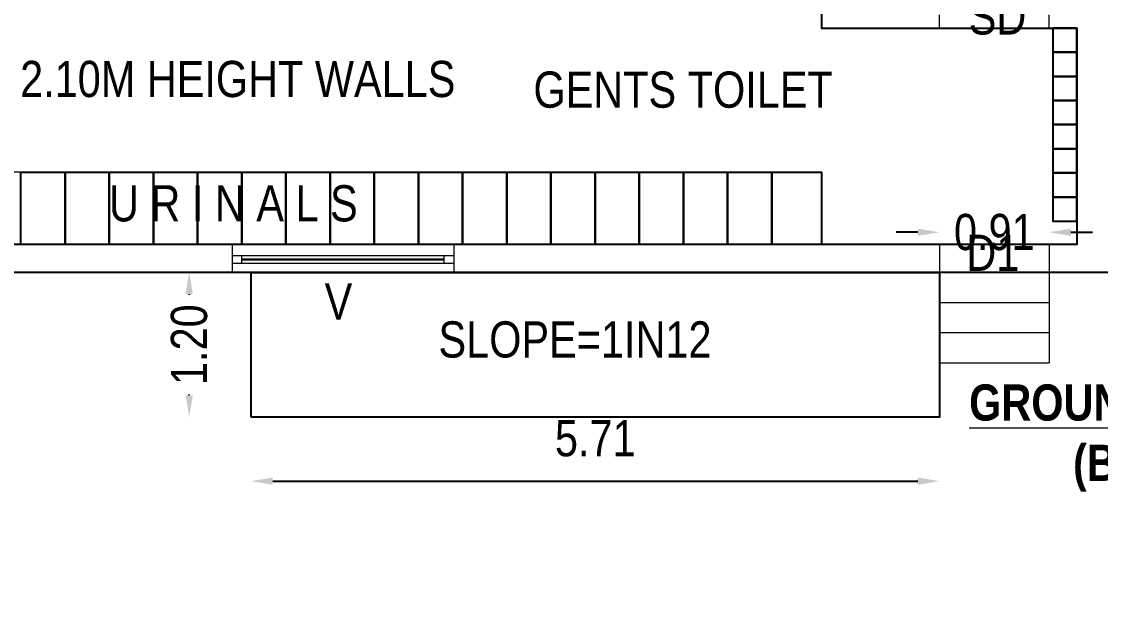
# Model space of a CAD drawing. Header units: metres. Extents: x 3750 to 6203, y 1588 to 3614.
# Drawn here: x 3801.05 to 3809.99, y 1644.06 to 1648.82 of the extents above; entities that cross this region are included whole.
import ezdxf

# ---------------------------------------------------------------- set-up
doc = ezdxf.new("R2010")
doc.units = ezdxf.units.M
for name, color, linetype in [('BLK_1_FLR_0_WASH', 30, 'Continuous'), ('BLK_2_FLR_0_WASH', 60, 'Continuous'), ('BLK_3_FLR_0_WASH', 60, 'Continuous'), ('BLK_4_FLR_0_WASH', 30, 'Continuous'), ('BLK_5_DA_RAMP_1', 1, 'Continuous'), ('BLK_5_FLR_0_CARPET_AREA', 13, 'Continuous'), ('BLK_5_FLR_0_EXIT_WIDTH_DOOR', 2, 'Continuous'), ('BLK_5_FLR_0_URINAL', 30, 'Continuous'), ('BLK_5_FLR_0_WASH', 56, 'Continuous'), ('BLK_6_FLR_0_WASH', 30, 'Continuous'), ('BLK_7_FLR_0_WASH', 30, 'Continuous')]:
    doc.layers.add(name, color=color, linetype=linetype)
doc.layers.add('BLK_5_FLR_0_ROOF_AREA', color=54, linetype='Continuous', plot=False)
doc.styles.get("Standard").update_dxf_attribs({"font": 'swissc.ttf'})
doc.styles.add('style2', font='swisscb.ttf')
doc.styles.add('style2a', font='swissc.ttf')
doc.dimstyles.new('ISO-25', dxfattribs={"dimtxt": 0.6, "dimasz": 0.18, "dimexe": 1.25, "dimexo": 0.625, "dimtad": 1, "dimdsep": 46, "dimtxsty": 'Standard', "dimcen": 0.18, "dimse1": 1, "dimse2": 1, "dimadec": 0, "dimazin": 0, "dimtfac": 1, "dimtmove": 0, "dimatfit": 3, "dimfxl": 0, "dimarcsym": 0})
doc.dimstyles.get("Standard").update_dxf_attribs({"dimtxt": 0.3, "dimasz": 0.18, "dimexe": 0.18, "dimexo": 0.0625, "dimgap": 0.09, "dimtad": 0, "dimzin": 0, "dimdsep": 46, "dimtxsty": 'style2a', "dimcen": 0.09, "dimse1": 1, "dimse2": 1, "dimadec": 0, "dimazin": 0, "dimtfac": 1, "dimtofl": 0, "dimtmove": 0, "dimatfit": 3, "dimfxl": 0, "dimtolj": 1, "dimtzin": 0, "dimarcsym": 0})

# ---------------------------------------------------------------- blocks, each defined once
blk = doc.blocks.new('*D307')
at = {"layer": 'BLK_5_FLR_0_EXIT_WIDTH_DOOR', "color": 0, "lineweight": -2}
for p, q in [((3808.4798, 1647.0717), (3808.2998, 1647.0717)), ((3809.7498, 1647.0717), (3809.9298, 1647.0717))]:
    blk.add_line(p, q, dxfattribs=at)
at = {"layer": 'BLK_5_FLR_0_EXIT_WIDTH_DOOR', "color": 0}
for points in [[(3808.4798, 1647.1017), (3808.4798, 1647.0417), (3808.6598, 1647.0717)], [(3809.7498, 1647.1017), (3809.7498, 1647.0417), (3809.5698, 1647.0717)]]:
    blk.add_solid(points, dxfattribs=at)
at = {"layer": 'Defpoints', "color": 0}
for p in [(3809.5698, 1647.0717), (3808.6598, 1646.9691), (3809.5698, 1646.9691)]:
    blk.add_point(p, dxfattribs=at)
at = {"layer": 'BLK_5_FLR_0_EXIT_WIDTH_DOOR', "color": 0, "insert": (3809.1148, 1647.0717), "char_height": 0.3, "attachment_point": 5, "style": 'style2a'}
blk.add_mtext('\\A1;0.91', dxfattribs=at)
blk = doc.blocks.new('*D309')
at = {"layer": 'BLK_5_DA_RAMP_1', "color": 0, "lineweight": -2}
for p, q in [((3802.4393, 1646.5591), (3802.4393, 1646.5529)), ((3802.4393, 1645.7191), (3802.4393, 1645.7254))]:
    blk.add_line(p, q, dxfattribs=at)
at = {"layer": 'BLK_5_DA_RAMP_1', "color": 0}
for points in [[(3802.4093, 1646.5591), (3802.4693, 1646.5591), (3802.4393, 1646.7391)], [(3802.4093, 1645.7191), (3802.4693, 1645.7191), (3802.4393, 1645.5391)]]:
    blk.add_solid(points, dxfattribs=at)
at = {"layer": 'Defpoints', "color": 0}
for p in [(3802.4393, 1646.7391), (3808.6598, 1646.7391), (3808.6598, 1645.5391)]:
    blk.add_point(p, dxfattribs=at)
at = {"layer": 'BLK_5_DA_RAMP_1', "color": 0, "insert": (3802.4393, 1646.1391), "char_height": 0.3, "attachment_point": 5, "rotation": 90, "style": 'style2a'}
blk.add_mtext('\\A1;1.20', dxfattribs=at)
blk = doc.blocks.new('*D308')
at = {"layer": 'BLK_5_DA_RAMP_1', "color": 0, "lineweight": -2}
blk.add_line((3803.1323, 1645.0074), (3808.4798, 1645.0074), dxfattribs=at)
at = {"layer": 'BLK_5_DA_RAMP_1', "color": 0}
for points in [[(3803.1323, 1645.0374), (3803.1323, 1644.9774), (3802.9523, 1645.0074)], [(3808.4798, 1645.0374), (3808.4798, 1644.9774), (3808.6598, 1645.0074)]]:
    blk.add_solid(points, dxfattribs=at)
at = {"layer": 'Defpoints', "color": 0}
for p in [(3802.9523, 1646.2803), (3808.6598, 1646.2803), (3808.6598, 1645.0074)]:
    blk.add_point(p, dxfattribs=at)
at = {"layer": 'BLK_5_DA_RAMP_1', "color": 0, "insert": (3805.8061, 1645.3614), "char_height": 0.3, "attachment_point": 5}
blk.add_mtext('5.71', dxfattribs=at)

msp = doc.modelspace()

# ---------------------------------------------------------------- hatches: boundary and pattern name
at = {"lineweight": 18, "ltscale": 10}
h = msp.add_hatch(dxfattribs=at)
h.set_pattern_fill('AR-HBONE', color=256, scale=0.18)
h.set_pattern_definition([(45, (-28086.0276, 1403.0846), (0, 1.018233765), [2.16, -0.72]), (135, (-28085.51846, 1403.5937), (1e-16, 1.018233765), [2.16, -0.72])])
h.paths.add_polyline_path([(3823.2629, 1608.2672), (3823.2629, 1608.342), (3823.4901, 1608.342), (3823.4901, 1611.9465), (3823.2629, 1611.9465), (3823.2629, 1612.2514), (3823.4901, 1612.2514), (3823.4901, 1615.5934), (3822.056, 1615.5934), (3822.056, 1614.6508), (3818.384, 1614.6508), (3818.384, 1615.5934), (3813.8917, 1615.5934), (3813.8917, 1612.2514), (3814.1189, 1612.2514), (3814.1189, 1611.9465), (3813.8917, 1611.9465), (3813.8917, 1608.342), (3814.1189, 1608.342), (3814.1189, 1608.2672)])
h.paths.add_polyline_path([(3818.384, 1612.9883), (3822.056, 1612.9883), (3822.056, 1611.0923), (3818.384, 1611.0923)], flags=16)
h.paths.add_polyline_path([(3818.42, 1612.9523), (3822.02, 1612.9523), (3822.02, 1611.1283), (3818.42, 1611.1283)], flags=0)
h.paths.add_polyline_path([(3818.4633, 1611.1741), (3818.4633, 1611.9866), (3819.5708, 1611.9866), (3819.5708, 1611.1741)], flags=0)
h.paths.add_polyline_path([(3818.4633, 1612.0861), (3818.4633, 1612.8986), (3819.5708, 1612.8986), (3819.5708, 1612.0861)], flags=0)
h.paths.add_polyline_path([(3819.6633, 1611.1741), (3819.6633, 1611.9866), (3820.7708, 1611.9866), (3820.7708, 1611.1741)], flags=0)
h.paths.add_polyline_path([(3819.6633, 1612.0861), (3819.6633, 1612.8986), (3820.7708, 1612.8986), (3820.7708, 1612.0861)], flags=0)
h.paths.add_polyline_path([(3820.8633, 1611.1741), (3820.8633, 1611.9866), (3821.9708, 1611.9866), (3821.9708, 1611.1741)], flags=0)
h.paths.add_polyline_path([(3820.8633, 1612.0861), (3820.8633, 1612.8986), (3821.9708, 1612.8986), (3821.9708, 1612.0861)], flags=0)
h.paths.add_polyline_path([(3818.8708, 1610.593), (3821.4905, 1610.593), (3821.4905, 1610.9764), (3818.8708, 1610.9764)], flags=24)
h.paths.add_polyline_path([(3818.8708, 1614.1515), (3821.4905, 1614.1515), (3821.4905, 1614.5349), (3818.8708, 1614.5349)], flags=24)
h.paths.add_polyline_path([(3810.5042, 1619.506), (3811.3673, 1619.506), (3811.3673, 1619.9511), (3810.5042, 1619.9511)], flags=9)
h.paths.add_polyline_path([(3809.6355, 1631.0882), (3810.3308, 1631.0882), (3810.3308, 1631.5333), (3809.6355, 1631.5333)], flags=9)
h.paths.add_polyline_path([(3809.0144, 1627.9258), (3809.7097, 1627.9258), (3809.7097, 1628.3709), (3809.0144, 1628.3709)], flags=9)
h.paths.add_polyline_path([(3809.6355, 1624.7635), (3810.3308, 1624.7635), (3810.3308, 1625.2086), (3809.6355, 1625.2086)], flags=9)
h.paths.add_polyline_path([(3809.0182, 1622.2084), (3809.7135, 1622.2084), (3809.7135, 1622.6536), (3809.0182, 1622.6536)], flags=9)
h.paths.add_polyline_path([(3809.6355, 1619.6535), (3810.3308, 1619.6535), (3810.3308, 1620.0986), (3809.6355, 1620.0986)], flags=9)
h.paths.add_polyline_path([(3808.9203, 1613.7907), (3809.7834, 1613.7907), (3809.7834, 1614.2359), (3808.9203, 1614.2359)], flags=9)
h.paths.add_polyline_path([(3809.6355, 1607.9281), (3810.3308, 1607.9281), (3810.3308, 1608.3732), (3809.6355, 1608.3732)], flags=9)
h.paths.add_polyline_path([(3797.7997, 1633.954), (3798.495, 1633.954), (3798.495, 1634.3991), (3797.7997, 1634.3991)], flags=9)
h.paths.add_polyline_path([(3802.715, 1633.7535), (3803.4103, 1633.7535), (3803.4103, 1634.1986), (3802.715, 1634.1986)], flags=9)
h.paths.add_polyline_path([(3802.6206, 1634.8594), (3803.4837, 1634.8594), (3803.4837, 1635.3046), (3802.6206, 1635.3046)], flags=9)
h.paths.add_polyline_path([(3807.6281, 1633.954), (3808.3234, 1633.954), (3808.3234, 1634.3991), (3807.6281, 1634.3991)], flags=9)
h.paths.add_polyline_path([(3809.0042, 1631.8031), (3809.6995, 1631.8031), (3809.6995, 1632.2482), (3809.0042, 1632.2482)], flags=9)
h.paths.add_polyline_path([(3804.634, 1632.0034), (3805.3293, 1632.0034), (3805.3293, 1632.4485), (3804.634, 1632.4485)], flags=9)
h.paths.add_polyline_path([(3801.184, 1632.0034), (3801.8793, 1632.0034), (3801.8793, 1632.4485), (3801.184, 1632.4485)], flags=9)
h.paths.add_polyline_path([(3826.1924, 1619.506), (3827.0555, 1619.506), (3827.0555, 1619.9511), (3826.1924, 1619.9511)], flags=9)
h.paths.add_polyline_path([(3825.2647, 1631.0882), (3825.96, 1631.0882), (3825.96, 1631.5333), (3825.2647, 1631.5333)], flags=9)
h.paths.add_polyline_path([(3824.6437, 1627.9258), (3825.339, 1627.9258), (3825.339, 1628.3709), (3824.6437, 1628.3709)], flags=9)
h.paths.add_polyline_path([(3824.6474, 1622.2084), (3825.3427, 1622.2084), (3825.3427, 1622.6536), (3824.6474, 1622.6536)], flags=9)
h.paths.add_polyline_path([(3825.2647, 1619.6535), (3825.96, 1619.6535), (3825.96, 1620.0986), (3825.2647, 1620.0986)], flags=9)
h.paths.add_polyline_path([(3824.5496, 1613.7907), (3825.4127, 1613.7907), (3825.4127, 1614.2359), (3824.5496, 1614.2359)], flags=9)
h.paths.add_polyline_path([(3825.2647, 1607.9281), (3825.96, 1607.9281), (3825.96, 1608.3732), (3825.2647, 1608.3732)], flags=9)
h.paths.add_polyline_path([(3813.429, 1633.954), (3814.1243, 1633.954), (3814.1243, 1634.3991), (3813.429, 1634.3991)], flags=9)
h.paths.add_polyline_path([(3818.3442, 1633.7535), (3819.0395, 1633.7535), (3819.0395, 1634.1986), (3818.3442, 1634.1986)], flags=9)
h.paths.add_polyline_path([(3818.2499, 1634.8594), (3819.113, 1634.8594), (3819.113, 1635.3046), (3818.2499, 1635.3046)], flags=9)
h.paths.add_polyline_path([(3823.2574, 1633.954), (3823.9527, 1633.954), (3823.9527, 1634.3991), (3823.2574, 1634.3991)], flags=9)
h.paths.add_polyline_path([(3824.6335, 1631.8031), (3825.3288, 1631.8031), (3825.3288, 1632.2482), (3824.6335, 1632.2482)], flags=9)
h.paths.add_polyline_path([(3820.2633, 1632.0034), (3820.9586, 1632.0034), (3820.9586, 1632.4485), (3820.2633, 1632.4485)], flags=9)
h.paths.add_polyline_path([(3816.8133, 1632.0034), (3817.5086, 1632.0034), (3817.5086, 1632.4485), (3816.8133, 1632.4485)], flags=9)
h.paths.add_polyline_path([(3817.2841, 1627.7155), (3820.1498, 1627.7155), (3820.1498, 1628.0989), (3817.2841, 1628.0989)], flags=9)
h.paths.add_polyline_path([(3818.8708, 1617.7101), (3821.4905, 1617.7101), (3821.4905, 1618.0934), (3818.8708, 1618.0934)], flags=9)
h.paths.add_polyline_path([(3818.8708, 1621.2686), (3821.4905, 1621.2686), (3821.4905, 1621.652), (3818.8708, 1621.652)], flags=9)
h.paths.add_polyline_path([(3818.8708, 1624.8271), (3821.4905, 1624.8271), (3821.4905, 1625.2105), (3818.8708, 1625.2105)], flags=9)
h.paths.add_polyline_path([(3818.4528, 1632.0455), (3819.1102, 1632.0455), (3819.1102, 1632.4181), (3818.4528, 1632.4181)], flags=9)
h.paths.add_polyline_path([(3825.4913, 1614.4865), (3825.9405, 1614.4865), (3825.9405, 1614.947), (3825.4913, 1614.947)], flags=9)
h.paths.add_polyline_path([(3811.9603, 1614.4865), (3812.4095, 1614.4865), (3812.4095, 1614.947), (3811.9603, 1614.947)], flags=9)
h.paths.add_polyline_path([(3816.3385, 1605.8982), (3821.1282, 1605.8982), (3821.1282, 1606.9644), (3816.3385, 1606.9644)], flags=9)
h.paths.add_polyline_path([(3806.539, 1632.0433), (3807.1359, 1632.0433), (3807.1359, 1632.4186), (3806.539, 1632.4186)], flags=9)
h.paths.add_polyline_path([(3797.5206, 1623.381), (3797.994, 1623.381), (3797.994, 1623.756), (3797.5206, 1623.756)], flags=9)
h.paths.add_polyline_path([(3795.8756, 1588.3189), (3800.746, 1588.3189), (3800.746, 1589.4047), (3795.8756, 1589.4047)], flags=9)
h.paths.add_polyline_path([(3801.9112, 1613.1979), (3804.0331, 1613.1979), (3804.0331, 1613.572), (3801.9112, 1613.572)], flags=9)
h.paths.add_polyline_path([(3809.8507, 1642.7953), (3812.9947, 1642.7953), (3812.9947, 1643.0869), (3809.8507, 1643.0869)], flags=9)
h.paths.add_polyline_path([(3809.9214, 1642.2116), (3812.1459, 1642.2116), (3812.1459, 1642.5029), (3809.9214, 1642.5029)], flags=9)
h.paths.add_polyline_path([(3809.9482, 1641.5781), (3812.3527, 1641.5781), (3812.3527, 1641.8694), (3809.9482, 1641.8694)], flags=9)
h.paths.add_polyline_path([(3809.9429, 1640.8713), (3812.7677, 1640.8713), (3812.7677, 1641.1627), (3809.9429, 1641.1627)], flags=9)
h.paths.add_polyline_path([(3809.5554, 1638.6888), (3811.5773, 1638.6888), (3811.5773, 1638.9802), (3809.5554, 1638.9802)], flags=9)
h.paths.add_polyline_path([(3809.5487, 1639.4867), (3813.6279, 1639.4867), (3813.6279, 1639.7781), (3809.5487, 1639.7781)], flags=9)
h.paths.add_polyline_path([(3809.5554, 1639.1002), (3812.9648, 1639.1002), (3812.9648, 1639.3915), (3809.5554, 1639.3915)], flags=9)
h.paths.add_polyline_path([(3809.9248, 1636.2785), (3813.2794, 1636.2785), (3813.2794, 1636.5698), (3809.9248, 1636.5698)], flags=9)
h.paths.add_polyline_path([(3809.9298, 1636.6146), (3813.1049, 1636.6146), (3813.1049, 1636.9062), (3809.9298, 1636.9062)], flags=9)
h.paths.add_polyline_path([(3800.9871, 1643.9779), (3805.1674, 1643.9779), (3805.1674, 1645.0441), (3800.9871, 1645.0441)], flags=9)
h.paths.add_polyline_path([(3796.5481, 1645.4102), (3797.3172, 1645.4102), (3797.3172, 1645.8242), (3796.5481, 1645.8242)], flags=9)
h.paths.add_polyline_path([(3809.4279, 1645.4102), (3810.197, 1645.4102), (3810.197, 1645.8242), (3809.4279, 1645.8242)], flags=9)
h.paths.add_polyline_path([(3809.862, 1614.4865), (3810.3113, 1614.4865), (3810.3113, 1614.947), (3809.862, 1614.947)], flags=9)
h.paths.add_polyline_path([(3796.331, 1614.4865), (3796.7803, 1614.4865), (3796.7803, 1614.947), (3796.331, 1614.947)], flags=9)
h.paths.add_polyline_path([(3801.1387, 1635.877), (3805.031, 1635.877), (3805.031, 1636.9431), (3801.1387, 1636.9431)], flags=9)
h.paths.add_polyline_path([(3800.7092, 1605.8982), (3805.4989, 1605.8982), (3805.4989, 1606.9644), (3800.7092, 1606.9644)], flags=9)
h.paths.add_polyline_path([(3796.656, 1637.3092), (3797.4252, 1637.3092), (3797.4252, 1637.7233), (3796.656, 1637.7233)], flags=9)
h.paths.add_polyline_path([(3809.4279, 1637.3092), (3810.197, 1637.3092), (3810.197, 1637.7233), (3809.4279, 1637.7233)], flags=9)
h.paths.add_polyline_path([(3807.5021, 1627.9592), (3808.1575, 1627.9592), (3808.1575, 1628.3258), (3807.5021, 1628.3258)], flags=9)
h.paths.add_polyline_path([(3802.6876, 1607.9822), (3803.3429, 1607.9822), (3803.3429, 1608.3488), (3802.6876, 1608.3488)], flags=9)
h.paths.add_polyline_path([(3797.5206, 1629.8137), (3797.994, 1629.8137), (3797.994, 1630.1887), (3797.5206, 1630.1887)], flags=9)
h.paths.add_polyline_path([(3797.5206, 1626.111), (3797.994, 1626.111), (3797.994, 1626.486), (3797.5206, 1626.486)], flags=9)
h.paths.add_polyline_path([(3802.4624, 1628.6769), (3803.2088, 1628.6769), (3803.2088, 1629.0697), (3802.4624, 1629.0697)], flags=9)
h.paths.add_polyline_path([(3808.1309, 1621.0387), (3808.5225, 1621.0387), (3808.5225, 1621.4137), (3808.1309, 1621.4137)], flags=9)
h.paths.add_polyline_path([(3797.5206, 1621.0327), (3797.994, 1621.0327), (3797.994, 1621.4077), (3797.5206, 1621.4077)], flags=9)
h.paths.add_polyline_path([(3797.5206, 1609.8962), (3797.994, 1609.8962), (3797.994, 1610.2712), (3797.5206, 1610.2712)], flags=9)
h.paths.add_polyline_path([(3797.5206, 1617.6373), (3797.994, 1617.6373), (3797.994, 1618.0123), (3797.5206, 1618.0123)], flags=9)
h.paths.add_polyline_path([(3797.5206, 1613.8056), (3797.994, 1613.8056), (3797.994, 1614.1806), (3797.5206, 1614.1806)], flags=9)
h.paths.add_polyline_path([(3808.1273, 1609.8962), (3808.6007, 1609.8962), (3808.6007, 1610.2712), (3808.1273, 1610.2712)], flags=9)
h.paths.add_polyline_path([(3808.1273, 1617.6373), (3808.6007, 1617.6373), (3808.6007, 1618.0123), (3808.1273, 1618.0123)], flags=9)
h.paths.add_polyline_path([(3808.1273, 1613.8056), (3808.6007, 1613.8056), (3808.6007, 1614.1806), (3808.1273, 1614.1806)], flags=9)
h.paths.add_polyline_path([(3800.7579, 1614.9028), (3805.4311, 1614.9028), (3805.4311, 1615.2956), (3800.7579, 1615.2956)], flags=9)
h.paths.add_polyline_path([(3804.3003, 1620.7955), (3804.689, 1620.7955), (3804.689, 1621.1621), (3804.3003, 1621.1621)], flags=9)
h.paths.add_polyline_path([(3802.4598, 1619.6973), (3802.8486, 1619.6973), (3802.8486, 1620.0639), (3802.4598, 1620.0639)], flags=9)
h.paths.add_polyline_path([(3801.9053, 1627.7474), (3803.7757, 1627.7474), (3803.7757, 1628.1291), (3801.9053, 1628.1291)], flags=9)
h.paths.add_polyline_path([(3802.3241, 1628.1999), (3803.3956, 1628.1999), (3803.3956, 1628.5833), (3802.3241, 1628.5833)], flags=9)
h.paths.add_polyline_path([(3805.3496, 1621.9424), (3807.2201, 1621.9424), (3807.2201, 1622.3241), (3805.3496, 1622.3241)], flags=9)
h.paths.add_polyline_path([(3805.6099, 1622.395), (3806.9067, 1622.395), (3806.9067, 1622.7783), (3805.6099, 1622.7783)], flags=9)
h.paths.add_polyline_path([(3800.2138, 1621.9424), (3802.0842, 1621.9424), (3802.0842, 1622.3241), (3800.2138, 1622.3241)], flags=9)
h.paths.add_polyline_path([(3800.2766, 1622.395), (3802.0243, 1622.395), (3802.0243, 1622.7783), (3800.2766, 1622.7783)], flags=9)
h.paths.add_polyline_path([(3801.9326, 1613.7627), (3803.9876, 1613.7627), (3803.9876, 1614.1445), (3801.9326, 1614.1445)], flags=9)
h.paths.add_polyline_path([(3801.8118, 1614.2153), (3804.3489, 1614.2153), (3804.3489, 1614.5987), (3801.8118, 1614.5987)], flags=9)

# ---------------------------------------------------------------- linework, layer by layer
at = {"linetype": 'Continuous', "lineweight": 18}
for p, q in [((3807.6812, 1648.7639), (3807.6812, 1648.9939)), ((3808.6598, 1648.7639), (3808.6598, 1648.8739)), ((3809.5698, 1648.7639), (3809.5698, 1648.8739)), ((3807.6812, 1648.7639), (3808.6598, 1648.7639)), ((3809.5698, 1648.7639), (3809.7998, 1648.7639)), ((3809.7998, 1648.7639), (3809.7998, 1646.9691)), ((3807.6812, 1647.5691), (3798.4812, 1647.5691)), ((3807.6812, 1647.5691), (3807.6812, 1646.9691)), ((3808.6598, 1646.9691), (3798.4812, 1646.9691)), ((3808.6598, 1646.9691), (3808.6598, 1646.7391)), ((3809.7998, 1646.9691), (3809.5698, 1646.9691)), ((3809.5698, 1646.9691), (3809.5698, 1646.7391)), ((3808.6598, 1646.7391), (3798.2512, 1646.7391)), ((3808.6598, 1646.7391), (3808.6598, 1645.9891)), ((3808.6598, 1646.7391), (3809.5698, 1646.7391)), ((3820.1984, 1646.7391), (3809.5698, 1646.7391)), ((3809.5698, 1646.7391), (3809.5698, 1645.9891)), ((3808.6598, 1646.4891), (3809.5698, 1646.4891)), ((3808.6598, 1646.2391), (3809.5698, 1646.2391)), ((3808.6598, 1645.9891), (3809.5698, 1645.9891))]:
    msp.add_line(p, q, dxfattribs=at)
at = {"lineweight": 18}
for p, q in [((3802.7946, 1646.9691), (3802.7946, 1646.7405)), ((3804.6338, 1646.9691), (3804.6338, 1646.7405)), ((3804.6338, 1646.8771), (3802.7946, 1646.8771)), ((3802.8759, 1646.8131), (3802.8759, 1646.8771)), ((3804.5526, 1646.8131), (3804.5526, 1646.8771)), ((3804.6338, 1646.8131), (3802.7946, 1646.8131))]:
    msp.add_line(p, q, dxfattribs=at)
at = {"lineweight": 18, "const_width": 0.0191}
msp.add_lwpolyline([(3804.5526, 1646.8451), (3802.8759, 1646.8451)], dxfattribs=at)
at = {"layer": 'BLK_1_FLR_0_WASH', "color": 60}
for points in [[(3809.7998, 1648.7639), (3809.5998, 1648.7639), (3809.5998, 1648.5639), (3809.7998, 1648.5639)], [(3809.7998, 1648.7639), (3809.5998, 1648.7639), (3809.5998, 1648.5639), (3809.7998, 1648.5639)], [(3809.7998, 1648.5639), (3809.5998, 1648.5639), (3809.5998, 1648.3639), (3809.7998, 1648.3639)], [(3809.7998, 1648.5639), (3809.5998, 1648.5639), (3809.5998, 1648.3639), (3809.7998, 1648.3639)], [(3809.7998, 1648.3639), (3809.5998, 1648.3639), (3809.5998, 1648.1639), (3809.7998, 1648.1639)], [(3809.7998, 1648.3639), (3809.5998, 1648.3639), (3809.5998, 1648.1639), (3809.7998, 1648.1639)], [(3809.7998, 1648.1639), (3809.5998, 1648.1639), (3809.5998, 1647.9639), (3809.7998, 1647.9639)], [(3809.7998, 1648.1639), (3809.5998, 1648.1639), (3809.5998, 1647.9639), (3809.7998, 1647.9639)], [(3809.7998, 1647.9639), (3809.5998, 1647.9639), (3809.5998, 1647.7639), (3809.7998, 1647.7639)], [(3809.7998, 1647.9639), (3809.5998, 1647.9639), (3809.5998, 1647.7639), (3809.7998, 1647.7639)], [(3809.7998, 1647.7639), (3809.5998, 1647.7639), (3809.5998, 1647.5639), (3809.7998, 1647.5639)], [(3809.7998, 1647.7639), (3809.5998, 1647.7639), (3809.5998, 1647.5639), (3809.7998, 1647.5639)], [(3809.7998, 1647.5639), (3809.5998, 1647.5639), (3809.5998, 1647.3639), (3809.7998, 1647.3639)], [(3809.7998, 1647.5639), (3809.5998, 1647.5639), (3809.5998, 1647.3639), (3809.7998, 1647.3639)], [(3809.7998, 1647.3639), (3809.5998, 1647.3639), (3809.5998, 1647.1639), (3809.7998, 1647.1639)], [(3809.7998, 1647.3639), (3809.5998, 1647.3639), (3809.5998, 1647.1639), (3809.7998, 1647.1639)]]:
    msp.add_lwpolyline(points, close=True, dxfattribs=at)
at = {"layer": 'BLK_2_FLR_0_WASH', "color": 60}
for points in [[(3809.7998, 1648.7639), (3809.5998, 1648.7639), (3809.5998, 1648.5639), (3809.7998, 1648.5639)], [(3809.7998, 1648.7639), (3809.5998, 1648.7639), (3809.5998, 1648.5639), (3809.7998, 1648.5639)], [(3809.7998, 1648.5639), (3809.5998, 1648.5639), (3809.5998, 1648.3639), (3809.7998, 1648.3639)], [(3809.7998, 1648.5639), (3809.5998, 1648.5639), (3809.5998, 1648.3639), (3809.7998, 1648.3639)], [(3809.7998, 1648.3639), (3809.5998, 1648.3639), (3809.5998, 1648.1639), (3809.7998, 1648.1639)], [(3809.7998, 1648.3639), (3809.5998, 1648.3639), (3809.5998, 1648.1639), (3809.7998, 1648.1639)], [(3809.7998, 1648.1639), (3809.5998, 1648.1639), (3809.5998, 1647.9639), (3809.7998, 1647.9639)], [(3809.7998, 1648.1639), (3809.5998, 1648.1639), (3809.5998, 1647.9639), (3809.7998, 1647.9639)], [(3809.7998, 1647.9639), (3809.5998, 1647.9639), (3809.5998, 1647.7639), (3809.7998, 1647.7639)], [(3809.7998, 1647.9639), (3809.5998, 1647.9639), (3809.5998, 1647.7639), (3809.7998, 1647.7639)], [(3809.7998, 1647.7639), (3809.5998, 1647.7639), (3809.5998, 1647.5639), (3809.7998, 1647.5639)], [(3809.7998, 1647.7639), (3809.5998, 1647.7639), (3809.5998, 1647.5639), (3809.7998, 1647.5639)], [(3809.7998, 1647.5639), (3809.5998, 1647.5639), (3809.5998, 1647.3639), (3809.7998, 1647.3639)], [(3809.7998, 1647.5639), (3809.5998, 1647.5639), (3809.5998, 1647.3639), (3809.7998, 1647.3639)], [(3809.7998, 1647.3639), (3809.5998, 1647.3639), (3809.5998, 1647.1639), (3809.7998, 1647.1639)], [(3809.7998, 1647.3639), (3809.5998, 1647.3639), (3809.5998, 1647.1639), (3809.7998, 1647.1639)]]:
    msp.add_lwpolyline(points, close=True, dxfattribs=at)
at = {"layer": 'BLK_3_FLR_0_WASH', "color": 60}
for points in [[(3809.7998, 1648.7639), (3809.5998, 1648.7639), (3809.5998, 1648.5639), (3809.7998, 1648.5639)], [(3809.7998, 1648.7639), (3809.5998, 1648.7639), (3809.5998, 1648.5639), (3809.7998, 1648.5639)], [(3809.7998, 1648.5639), (3809.5998, 1648.5639), (3809.5998, 1648.3639), (3809.7998, 1648.3639)], [(3809.7998, 1648.5639), (3809.5998, 1648.5639), (3809.5998, 1648.3639), (3809.7998, 1648.3639)], [(3809.7998, 1648.3639), (3809.5998, 1648.3639), (3809.5998, 1648.1639), (3809.7998, 1648.1639)], [(3809.7998, 1648.3639), (3809.5998, 1648.3639), (3809.5998, 1648.1639), (3809.7998, 1648.1639)], [(3809.7998, 1648.1639), (3809.5998, 1648.1639), (3809.5998, 1647.9639), (3809.7998, 1647.9639)], [(3809.7998, 1648.1639), (3809.5998, 1648.1639), (3809.5998, 1647.9639), (3809.7998, 1647.9639)], [(3809.7998, 1647.9639), (3809.5998, 1647.9639), (3809.5998, 1647.7639), (3809.7998, 1647.7639)], [(3809.7998, 1647.9639), (3809.5998, 1647.9639), (3809.5998, 1647.7639), (3809.7998, 1647.7639)], [(3809.7998, 1647.7639), (3809.5998, 1647.7639), (3809.5998, 1647.5639), (3809.7998, 1647.5639)], [(3809.7998, 1647.7639), (3809.5998, 1647.7639), (3809.5998, 1647.5639), (3809.7998, 1647.5639)], [(3809.7998, 1647.5639), (3809.5998, 1647.5639), (3809.5998, 1647.3639), (3809.7998, 1647.3639)], [(3809.7998, 1647.5639), (3809.5998, 1647.5639), (3809.5998, 1647.3639), (3809.7998, 1647.3639)], [(3809.7998, 1647.3639), (3809.5998, 1647.3639), (3809.5998, 1647.1639), (3809.7998, 1647.1639)], [(3809.7998, 1647.3639), (3809.5998, 1647.3639), (3809.5998, 1647.1639), (3809.7998, 1647.1639)]]:
    msp.add_lwpolyline(points, close=True, dxfattribs=at)
at = {"layer": 'BLK_4_FLR_0_WASH', "color": 60}
for points in [[(3809.7998, 1648.7639), (3809.5998, 1648.7639), (3809.5998, 1648.5639), (3809.7998, 1648.5639)], [(3809.7998, 1648.7639), (3809.5998, 1648.7639), (3809.5998, 1648.5639), (3809.7998, 1648.5639)], [(3809.7998, 1648.5639), (3809.5998, 1648.5639), (3809.5998, 1648.3639), (3809.7998, 1648.3639)], [(3809.7998, 1648.5639), (3809.5998, 1648.5639), (3809.5998, 1648.3639), (3809.7998, 1648.3639)], [(3809.7998, 1648.3639), (3809.5998, 1648.3639), (3809.5998, 1648.1639), (3809.7998, 1648.1639)], [(3809.7998, 1648.3639), (3809.5998, 1648.3639), (3809.5998, 1648.1639), (3809.7998, 1648.1639)], [(3809.7998, 1648.1639), (3809.5998, 1648.1639), (3809.5998, 1647.9639), (3809.7998, 1647.9639)], [(3809.7998, 1648.1639), (3809.5998, 1648.1639), (3809.5998, 1647.9639), (3809.7998, 1647.9639)], [(3809.7998, 1647.9639), (3809.5998, 1647.9639), (3809.5998, 1647.7639), (3809.7998, 1647.7639)], [(3809.7998, 1647.9639), (3809.5998, 1647.9639), (3809.5998, 1647.7639), (3809.7998, 1647.7639)], [(3809.7998, 1647.7639), (3809.5998, 1647.7639), (3809.5998, 1647.5639), (3809.7998, 1647.5639)], [(3809.7998, 1647.7639), (3809.5998, 1647.7639), (3809.5998, 1647.5639), (3809.7998, 1647.5639)], [(3809.7998, 1647.5639), (3809.5998, 1647.5639), (3809.5998, 1647.3639), (3809.7998, 1647.3639)], [(3809.7998, 1647.5639), (3809.5998, 1647.5639), (3809.5998, 1647.3639), (3809.7998, 1647.3639)], [(3809.7998, 1647.3639), (3809.5998, 1647.3639), (3809.5998, 1647.1639), (3809.7998, 1647.1639)], [(3809.7998, 1647.3639), (3809.5998, 1647.3639), (3809.5998, 1647.1639), (3809.7998, 1647.1639)]]:
    msp.add_lwpolyline(points, close=True, dxfattribs=at)
at = {"layer": 'BLK_5_DA_RAMP_1'}
msp.add_lwpolyline([(3802.9523, 1645.5391), (3802.9523, 1646.7391), (3808.6598, 1646.7391), (3808.6598, 1645.5391)], close=True, dxfattribs=at)
at = {"layer": 'BLK_5_FLR_0_CARPET_AREA', "ltscale": 0.01}
msp.add_lwpolyline([(3807.6812, 1648.9939), (3807.6812, 1648.7639), (3809.7998, 1648.7639), (3809.7998, 1646.9691), (3798.4812, 1646.9691), (3798.4812, 1648.9939)], close=True, dxfattribs=at)
at = {"layer": 'BLK_5_FLR_0_ROOF_AREA', "color": 54, "ltscale": 0.01}
msp.add_lwpolyline([(3798.2512, 1650.8539), (3821.5684, 1650.8539), (3821.5684, 1646.7391), (3798.2512, 1646.7391)], close=True, dxfattribs=at)
at = {"layer": 'BLK_5_FLR_0_URINAL', "color": 235}
for points in [[(3801.0443, 1647.5691), (3801.4105, 1647.5691), (3801.4105, 1646.9691), (3801.0443, 1646.9691)], [(3801.4105, 1647.5691), (3801.7766, 1647.5691), (3801.7766, 1646.9691), (3801.4105, 1646.9691)], [(3801.7766, 1647.5691), (3802.1428, 1647.5691), (3802.1428, 1646.9691), (3801.7766, 1646.9691)], [(3802.1428, 1647.5691), (3802.5089, 1647.5691), (3802.5089, 1646.9691), (3802.1428, 1646.9691)], [(3802.5089, 1647.5691), (3802.8751, 1647.5691), (3802.8751, 1646.9691), (3802.5089, 1646.9691)], [(3802.8751, 1647.5691), (3803.2413, 1647.5691), (3803.2413, 1646.9691), (3802.8751, 1646.9691)], [(3803.2413, 1647.5691), (3803.6074, 1647.5691), (3803.6074, 1646.9691), (3803.2413, 1646.9691)], [(3803.6074, 1647.5691), (3803.9736, 1647.5691), (3803.9736, 1646.9691), (3803.6074, 1646.9691)], [(3803.9736, 1647.5691), (3804.3398, 1647.5691), (3804.3398, 1646.9691), (3803.9736, 1646.9691)], [(3804.3398, 1647.5691), (3804.7059, 1647.5691), (3804.7059, 1646.9691), (3804.3398, 1646.9691)], [(3804.7059, 1647.5691), (3805.0721, 1647.5691), (3805.0721, 1646.9691), (3804.7059, 1646.9691)], [(3805.0721, 1647.5691), (3805.4382, 1647.5691), (3805.4382, 1646.9691), (3805.0721, 1646.9691)], [(3805.4382, 1647.5691), (3805.8044, 1647.5691), (3805.8044, 1646.9691), (3805.4382, 1646.9691)], [(3805.8044, 1647.5691), (3806.1706, 1647.5691), (3806.1706, 1646.9691), (3805.8044, 1646.9691)], [(3806.1706, 1647.5691), (3806.5367, 1647.5691), (3806.5367, 1646.9691), (3806.1706, 1646.9691)], [(3806.5367, 1647.5691), (3806.9029, 1647.5691), (3806.9029, 1646.9691), (3806.5367, 1646.9691)], [(3806.9029, 1647.5691), (3807.269, 1647.5691), (3807.269, 1646.9691), (3806.9029, 1646.9691)], [(3807.269, 1647.5691), (3807.6812, 1647.5691), (3807.6812, 1646.9691), (3807.269, 1646.9691)]]:
    msp.add_lwpolyline(points, close=True, dxfattribs=at)
at = {"layer": 'BLK_5_FLR_0_WASH', "color": 60}
for points in [[(3809.7998, 1648.7639), (3809.5998, 1648.7639), (3809.5998, 1648.5639), (3809.7998, 1648.5639)], [(3809.7998, 1648.5639), (3809.5998, 1648.5639), (3809.5998, 1648.3639), (3809.7998, 1648.3639)], [(3809.7998, 1648.3639), (3809.5998, 1648.3639), (3809.5998, 1648.1639), (3809.7998, 1648.1639)], [(3809.7998, 1648.1639), (3809.5998, 1648.1639), (3809.5998, 1647.9639), (3809.7998, 1647.9639)], [(3809.7998, 1647.9639), (3809.5998, 1647.9639), (3809.5998, 1647.7639), (3809.7998, 1647.7639)], [(3809.7998, 1647.7639), (3809.5998, 1647.7639), (3809.5998, 1647.5639), (3809.7998, 1647.5639)], [(3809.7998, 1647.5639), (3809.5998, 1647.5639), (3809.5998, 1647.3639), (3809.7998, 1647.3639)], [(3809.7998, 1647.3639), (3809.5998, 1647.3639), (3809.5998, 1647.1639), (3809.7998, 1647.1639)]]:
    msp.add_lwpolyline(points, close=True, dxfattribs=at)
at = {"layer": 'BLK_6_FLR_0_WASH', "color": 60}
for points in [[(3809.7998, 1648.7639), (3809.5998, 1648.7639), (3809.5998, 1648.5639), (3809.7998, 1648.5639)], [(3809.7998, 1648.7639), (3809.5998, 1648.7639), (3809.5998, 1648.5639), (3809.7998, 1648.5639)], [(3809.7998, 1648.5639), (3809.5998, 1648.5639), (3809.5998, 1648.3639), (3809.7998, 1648.3639)], [(3809.7998, 1648.5639), (3809.5998, 1648.5639), (3809.5998, 1648.3639), (3809.7998, 1648.3639)], [(3809.7998, 1648.3639), (3809.5998, 1648.3639), (3809.5998, 1648.1639), (3809.7998, 1648.1639)], [(3809.7998, 1648.3639), (3809.5998, 1648.3639), (3809.5998, 1648.1639), (3809.7998, 1648.1639)], [(3809.7998, 1648.1639), (3809.5998, 1648.1639), (3809.5998, 1647.9639), (3809.7998, 1647.9639)], [(3809.7998, 1648.1639), (3809.5998, 1648.1639), (3809.5998, 1647.9639), (3809.7998, 1647.9639)], [(3809.7998, 1647.9639), (3809.5998, 1647.9639), (3809.5998, 1647.7639), (3809.7998, 1647.7639)], [(3809.7998, 1647.9639), (3809.5998, 1647.9639), (3809.5998, 1647.7639), (3809.7998, 1647.7639)], [(3809.7998, 1647.7639), (3809.5998, 1647.7639), (3809.5998, 1647.5639), (3809.7998, 1647.5639)], [(3809.7998, 1647.7639), (3809.5998, 1647.7639), (3809.5998, 1647.5639), (3809.7998, 1647.5639)], [(3809.7998, 1647.5639), (3809.5998, 1647.5639), (3809.5998, 1647.3639), (3809.7998, 1647.3639)], [(3809.7998, 1647.5639), (3809.5998, 1647.5639), (3809.5998, 1647.3639), (3809.7998, 1647.3639)], [(3809.7998, 1647.3639), (3809.5998, 1647.3639), (3809.5998, 1647.1639), (3809.7998, 1647.1639)], [(3809.7998, 1647.3639), (3809.5998, 1647.3639), (3809.5998, 1647.1639), (3809.7998, 1647.1639)]]:
    msp.add_lwpolyline(points, close=True, dxfattribs=at)
at = {"layer": 'BLK_7_FLR_0_WASH', "color": 60}
for points in [[(3809.7998, 1648.7639), (3809.5998, 1648.7639), (3809.5998, 1648.5639), (3809.7998, 1648.5639)], [(3809.7998, 1648.7639), (3809.5998, 1648.7639), (3809.5998, 1648.5639), (3809.7998, 1648.5639)], [(3809.7998, 1648.5639), (3809.5998, 1648.5639), (3809.5998, 1648.3639), (3809.7998, 1648.3639)], [(3809.7998, 1648.5639), (3809.5998, 1648.5639), (3809.5998, 1648.3639), (3809.7998, 1648.3639)], [(3809.7998, 1648.3639), (3809.5998, 1648.3639), (3809.5998, 1648.1639), (3809.7998, 1648.1639)], [(3809.7998, 1648.3639), (3809.5998, 1648.3639), (3809.5998, 1648.1639), (3809.7998, 1648.1639)], [(3809.7998, 1648.1639), (3809.5998, 1648.1639), (3809.5998, 1647.9639), (3809.7998, 1647.9639)], [(3809.7998, 1648.1639), (3809.5998, 1648.1639), (3809.5998, 1647.9639), (3809.7998, 1647.9639)], [(3809.7998, 1647.9639), (3809.5998, 1647.9639), (3809.5998, 1647.7639), (3809.7998, 1647.7639)], [(3809.7998, 1647.9639), (3809.5998, 1647.9639), (3809.5998, 1647.7639), (3809.7998, 1647.7639)], [(3809.7998, 1647.7639), (3809.5998, 1647.7639), (3809.5998, 1647.5639), (3809.7998, 1647.5639)], [(3809.7998, 1647.7639), (3809.5998, 1647.7639), (3809.5998, 1647.5639), (3809.7998, 1647.5639)], [(3809.7998, 1647.5639), (3809.5998, 1647.5639), (3809.5998, 1647.3639), (3809.7998, 1647.3639)], [(3809.7998, 1647.5639), (3809.5998, 1647.5639), (3809.5998, 1647.3639), (3809.7998, 1647.3639)], [(3809.7998, 1647.3639), (3809.5998, 1647.3639), (3809.5998, 1647.1639), (3809.7998, 1647.1639)], [(3809.7998, 1647.3639), (3809.5998, 1647.3639), (3809.5998, 1647.1639), (3809.7998, 1647.1639)]]:
    msp.add_lwpolyline(points, close=True, dxfattribs=at)

# ---------------------------------------------------------------- texts
at = {"lineweight": 18, "style": 'style2a'}
for s, p in [('SD', (3808.9022, 1648.7116)), ('2.10M HEIGHT WALLS', (3801.0371, 1648.193)), ('GENTS TOILET', (3805.2932, 1648.1047)), ('U R I N A L S', (3801.7742, 1647.1617)), ('V', (3803.5622, 1646.3476))]:
    msp.add_text(s, height=0.3, dxfattribs=at).set_placement(p)
at = {"linetype": 'Continuous', "lineweight": 18, "style": 'style2a'}
msp.add_text('D1', height=0.3, dxfattribs=at).set_placement((3808.8824, 1646.7515))
at = {"lineweight": 18, "insert": (3807.3479, 1645.8095), "char_height": 0.3, "width": 6.773665, "attachment_point": 1, "style": 'style2'}
msp.add_mtext('\\A1;{\\W8.15356;\\L  \\W1;GROUND FLOOR PLAN\\P\\W8.44221;\\l   }(BLOCK -5)', dxfattribs=at)
at = {"layer": 'BLK_5_DA_RAMP_1', "insert": (3804.5062, 1646.3327), "char_height": 0.3, "width": 2.279918, "attachment_point": 1, "style": 'style2a'}
msp.add_mtext('SLOPE=1IN12', dxfattribs=at)

# ---------------------------------------------------------------- dimensions: what is measured, and where the dimension line sits
at = {"layer": 'BLK_5_DA_RAMP_1', "color": 2}
dim = msp.add_linear_dim(base=(3802.4393, 1646.7391), p1=(3808.6598, 1645.5391), p2=(3808.6598, 1646.7391), angle=90, dimstyle='Standard', override={"dimtxt": 0.3, "dimdec": 2, "dimtxsty": 'style2a'}, dxfattribs=at)
dim.commit()
dim.dimension.update_dxf_attribs({"geometry": '*D309', "text_midpoint": (3802.4393, 1646.1391), "dimtype": 160})
at = {"layer": 'BLK_5_DA_RAMP_1', "color": 1}
dim = msp.add_aligned_dim(p1=(3802.9523, 1646.2803), p2=(3808.6598, 1646.2803), distance=-1.2729, dimstyle='ISO-25', override={"dimtxt": 0.3, "dimgap": 0.2}, dxfattribs=at)
dim.commit()
dim.dimension.update_dxf_attribs({"geometry": '*D308', "text_midpoint": (3805.8061, 1645.3614)})
at = {"layer": 'BLK_5_FLR_0_EXIT_WIDTH_DOOR'}
dim = msp.add_linear_dim(base=(3809.5698, 1647.0717), p1=(3808.6598, 1646.9691), p2=(3809.5698, 1646.9691), dimstyle='Standard', override={"dimtxt": 0.3, "dimdec": 2, "dimtxsty": 'style2a'}, dxfattribs=at)
dim.commit()
dim.dimension.update_dxf_attribs({"geometry": '*D307', "text_midpoint": (3809.1148, 1647.0717), "dimtype": 160})

doc.saveas('drawing.dxf')
